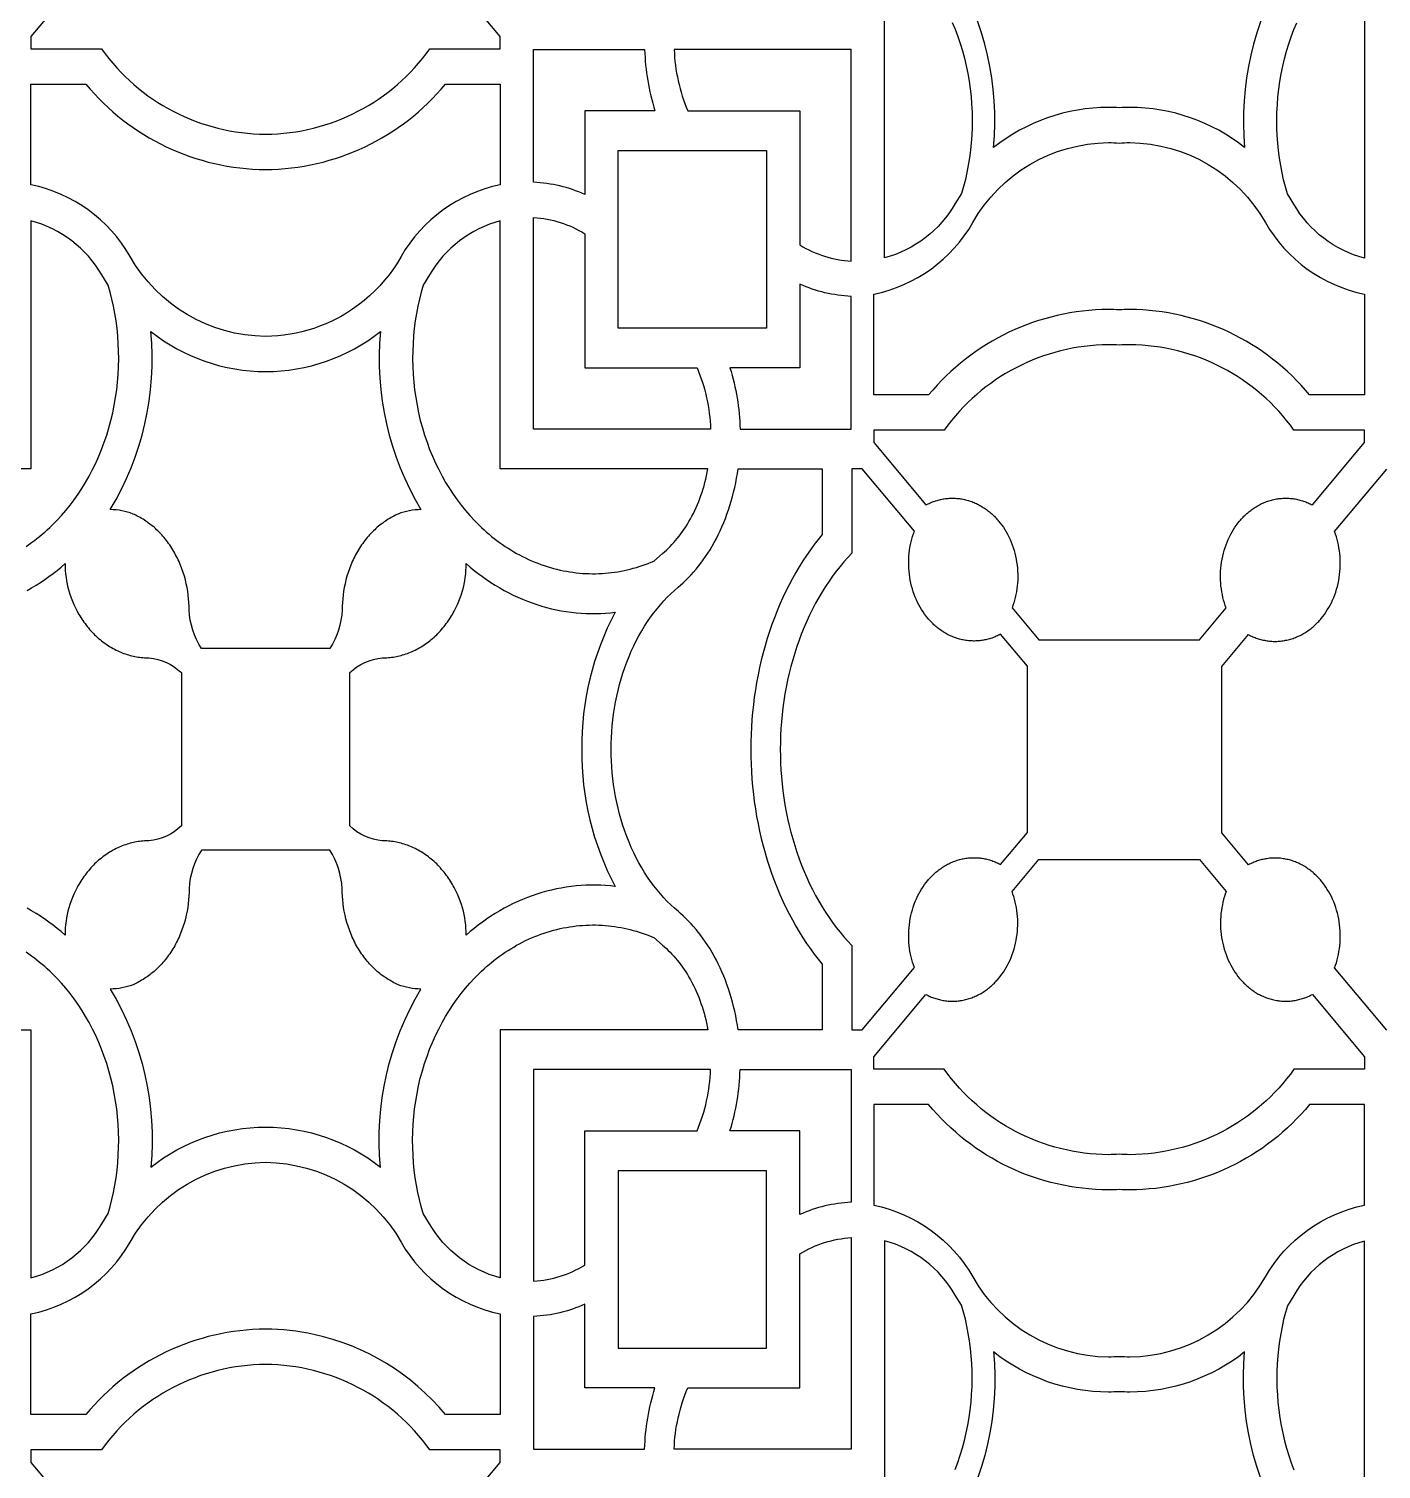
# Model space of a CAD drawing. Extents: x 59271 to 61367, y 41180 to 44085.
# Drawn here: x 60423.5 to 60662.3, y 43257.5 to 43511.9 of the extents above; entities that cross this region are included whole.
import ezdxf

# ---------------------------------------------------------------- set-up
doc = ezdxf.new("R2010")
doc.units = 0
doc.layers.get('0').update_dxf_attribs({"linetype": 'CONTINUOUS'})

msp = doc.modelspace()

# ---------------------------------------------------------------- linework, layer by layer
for points in [[(60433.08, 43521.57), (60423.87, 43510.56), (60423.87, 43508.36), (60436.33, 43508.36, 0.240747), (60465.31, 43493.27, 0.240748), (60494.3, 43508.36), (60506.76, 43508.36), (60506.76, 43510.56), (60497.55, 43521.57)], [(60645.38, 43522.38, 0.159593), (60638.21, 43490.94, 0.16816), (60617.94, 43498.02, 0.014447), (60616.05, 43497.96, 0.014447), (60614.15, 43498.02, 0.16816), (60593.89, 43490.94, 0.159593), (60586.72, 43522.38, 0.091636)], [(60586.59, 43513.03), (60587.09, 43511.81), (60587.55, 43510.56), (60587.98, 43509.29), (60588.38, 43508), (60588.73, 43506.69), (60589.04, 43505.36), (60589.32, 43504.02), (60589.55, 43502.66), (60589.74, 43501.3), (60589.89, 43499.94), (60590, 43498.57), (60590.07, 43497.2), (60590.09, 43495.83), (60590.08, 43494.47), (60590.02, 43493.12), (60589.93, 43491.77), (60589.79, 43490.44), (60589.62, 43489.12), (60589.41, 43487.82), (60589.17, 43486.54), (60588.89, 43485.28), (60588.58, 43484.05), (60588.23, 43482.84), (60587.1, 43481.02, -0.200602), (60574.61, 43471.44), (60574.61, 43515.26)], [(60659.39, 43515.2), (60659.39, 43471.38, -0.200602), (60646.89, 43480.95), (60645.76, 43482.77), (60645.41, 43483.98), (60645.1, 43485.22), (60644.82, 43486.48), (60644.58, 43487.76), (60644.37, 43489.06), (60644.2, 43490.38), (60644.06, 43491.71), (60643.97, 43493.05), (60643.91, 43494.41), (60643.9, 43495.77), (60643.92, 43497.14), (60643.99, 43498.5), (60644.1, 43499.87), (60644.25, 43501.24), (60644.44, 43502.6), (60644.67, 43503.95), (60644.95, 43505.29), (60645.26, 43506.62), (60645.62, 43507.93), (60646.01, 43509.23), (60646.44, 43510.5), (60646.9, 43511.75), (60647.41, 43512.97)], [(60423.01, 43420.5), (60423.5, 43420.83), (60423.98, 43421.17), (60424.46, 43421.53), (60424.93, 43421.89), (60425.4, 43422.26), (60425.86, 43422.64), (60426.31, 43423.03), (60426.75, 43423.42), (60427.19, 43423.82), (60427.61, 43424.23), (60428.45, 43425.07), (60429.25, 43425.94), (60430.02, 43426.83), (60430.76, 43427.75), (60431.49, 43428.71), (60432.19, 43429.7), (60432.87, 43430.73), (60433.52, 43431.8), (60434.15, 43432.9), (60434.75, 43434.04), (60435.32, 43435.21), (60435.85, 43436.4), (60436.35, 43437.62), (60436.82, 43438.87), (60437.25, 43440.14), (60437.64, 43441.44), (60438, 43442.75), (60438.31, 43444.08), (60438.58, 43445.42), (60438.82, 43446.77), (60439.01, 43448.13), (60439.16, 43449.5), (60439.27, 43450.87), (60439.33, 43452.24), (60439.36, 43453.6), (60439.34, 43454.96), (60439.29, 43456.32), (60439.19, 43457.66), (60439.06, 43458.99), (60438.89, 43460.31), (60438.68, 43461.61), (60438.43, 43462.89), (60438.16, 43464.15), (60437.84, 43465.39), (60437.5, 43466.6), (60436.37, 43468.42, 0.200602), (60423.87, 43477.99), (60423.87, 43434.17), (60387.21, 43434.17)], [(60423.19, 43412.72), (60423.98, 43413.17), (60424.76, 43413.63), (60425.53, 43414.12), (60426.29, 43414.63), (60427.03, 43415.15), (60427.77, 43415.7), (60428.49, 43416.26), (60429.19, 43416.84), (60429.89, 43417.44, 0.065359), (60430.54, 43412.64), (60430.73, 43412.03), (60430.95, 43411.43), (60431.18, 43410.83), (60431.44, 43410.23), (60431.72, 43409.64), (60432.01, 43409.06), (60432.17, 43408.78), (60432.33, 43408.49), (60432.5, 43408.21), (60432.67, 43407.93), (60432.85, 43407.66), (60433.03, 43407.39), (60433.22, 43407.12), (60433.41, 43406.86), (60433.61, 43406.6), (60433.81, 43406.34), (60434.02, 43406.09), (60434.23, 43405.84), (60434.44, 43405.6), (60434.66, 43405.36), (60434.88, 43405.13), (60435.11, 43404.9), (60435.34, 43404.68), (60435.58, 43404.46), (60435.81, 43404.25), (60436.06, 43404.04), (60436.3, 43403.84), (60436.55, 43403.65), (60436.8, 43403.46), (60437.06, 43403.27), (60437.31, 43403.1), (60437.57, 43402.93), (60437.84, 43402.76), (60438.1, 43402.61), (60438.37, 43402.46), (60438.64, 43402.31), (60438.91, 43402.17), (60439.18, 43402.04), (60439.45, 43401.92), (60439.73, 43401.8), (60440, 43401.69), (60440.28, 43401.59), (60440.56, 43401.49), (60440.83, 43401.4), (60441.11, 43401.31), (60441.39, 43401.23), (60441.67, 43401.16), (60441.95, 43401.1), (60442.23, 43401.04), (60442.51, 43400.99), (60442.79, 43400.95), (60443.06, 43400.91), (60443.34, 43400.87), (60443.62, 43400.85), (60443.89, 43400.83), (60444.16, 43400.81), (60444.44, 43400.81), (60444.71, 43400.81, -0.165069), (60450.44, 43398.19), (60450.44, 43371.11, -0.165069), (60444.71, 43368.49), (60444.44, 43368.49), (60444.16, 43368.48), (60443.89, 43368.47), (60443.62, 43368.45), (60443.34, 43368.42), (60443.06, 43368.39), (60442.79, 43368.35), (60442.51, 43368.3), (60442.23, 43368.25), (60441.95, 43368.2), (60441.67, 43368.13), (60441.39, 43368.06), (60441.11, 43367.98), (60440.83, 43367.9), (60440.56, 43367.81), (60440.28, 43367.71), (60440, 43367.6), (60439.73, 43367.49), (60439.45, 43367.38), (60439.18, 43367.25), (60438.91, 43367.12), (60438.64, 43366.98), (60438.37, 43366.84), (60438.1, 43366.69), (60437.84, 43366.53), (60437.57, 43366.37), (60437.31, 43366.2), (60437.06, 43366.02), (60436.8, 43365.84), (60436.55, 43365.65), (60436.3, 43365.45), (60436.06, 43365.25), (60435.81, 43365.05), (60435.58, 43364.84), (60435.34, 43364.62), (60435.11, 43364.4), (60434.88, 43364.17), (60434.66, 43363.93), (60434.44, 43363.7), (60434.23, 43363.45), (60434.02, 43363.21), (60433.81, 43362.95), (60433.61, 43362.7), (60433.41, 43362.44), (60433.22, 43362.17), (60433.03, 43361.91), (60432.85, 43361.64), (60432.67, 43361.36), (60432.5, 43361.08), (60432.33, 43360.8), (60432.17, 43360.52), (60432.01, 43360.23), (60431.72, 43359.65), (60431.44, 43359.06), (60431.18, 43358.47), (60430.95, 43357.87), (60430.73, 43357.26), (60430.54, 43356.66, 0.065359), (60429.89, 43351.86), (60429.19, 43352.45), (60428.49, 43353.03), (60427.77, 43353.6), (60427.03, 43354.14), (60426.29, 43354.67), (60425.53, 43355.17), (60424.76, 43355.66), (60423.98, 43356.13), (60423.19, 43356.57)], [(60387.21, 43335.12), (60423.87, 43335.12), (60423.87, 43291.3, 0.200602), (60436.37, 43300.88), (60437.5, 43302.69), (60437.84, 43303.91), (60438.16, 43305.14), (60438.43, 43306.4), (60438.68, 43307.68), (60438.89, 43308.98), (60439.06, 43310.3), (60439.19, 43311.63), (60439.29, 43312.98), (60439.34, 43314.33), (60439.36, 43315.69), (60439.33, 43317.06), (60439.27, 43318.43), (60439.16, 43319.8), (60439.01, 43321.16), (60438.82, 43322.52), (60438.58, 43323.88), (60438.31, 43325.22), (60438, 43326.55), (60437.64, 43327.86), (60437.25, 43329.15), (60436.82, 43330.42), (60436.35, 43331.67), (60435.85, 43332.89), (60435.32, 43334.09), (60434.75, 43335.25), (60434.15, 43336.39), (60433.52, 43337.49), (60432.87, 43338.56), (60432.19, 43339.59), (60431.49, 43340.59), (60430.76, 43341.55), (60430.02, 43342.47), (60429.25, 43343.36), (60428.45, 43344.22), (60427.61, 43345.06), (60427.19, 43345.47), (60426.75, 43345.87), (60426.31, 43346.27), (60425.86, 43346.66), (60425.4, 43347.03), (60424.93, 43347.41), (60424.46, 43347.77), (60423.98, 43348.12), (60423.5, 43348.46), (60423.01, 43348.8)], [(60587.09, 43257.48), (60587.55, 43258.73), (60587.98, 43260), (60588.38, 43261.3), (60588.73, 43262.61), (60589.04, 43263.94), (60589.32, 43265.28), (60589.55, 43266.63), (60589.74, 43267.99), (60589.89, 43269.36), (60590, 43270.73), (60590.07, 43272.1), (60590.09, 43273.46), (60590.08, 43274.82), (60590.02, 43276.18), (60589.93, 43277.52), (60589.79, 43278.85), (60589.62, 43280.17), (60589.41, 43281.47), (60589.17, 43282.75), (60588.89, 43284.01), (60588.58, 43285.25), (60588.23, 43286.46), (60587.1, 43288.28, 0.200602), (60574.61, 43297.85), (60574.61, 43254.03)], [(60659.39, 43253.97), (60659.39, 43297.79, 0.200602), (60646.89, 43288.21), (60645.76, 43286.39), (60645.41, 43285.18), (60645.1, 43283.95), (60644.82, 43282.69), (60644.58, 43281.41), (60644.37, 43280.11), (60644.2, 43278.79), (60644.06, 43277.46), (60643.97, 43276.11), (60643.91, 43274.76), (60643.9, 43273.4), (60643.92, 43272.03), (60643.99, 43270.66), (60644.1, 43269.29), (60644.25, 43267.93), (60644.44, 43266.57), (60644.67, 43265.21), (60644.95, 43263.87), (60645.26, 43262.54), (60645.62, 43261.23), (60646.01, 43259.94), (60646.44, 43258.67), (60646.9, 43257.42)], [(60645.38, 43246.78, -0.159593), (60638.21, 43278.22, -0.16816), (60617.94, 43271.14, -0.014447), (60616.05, 43271.2, -0.014447), (60614.15, 43271.14, -0.16816), (60593.89, 43278.22, -0.159593), (60586.72, 43246.78, -0.091636)], [(60497.55, 43247.73), (60506.76, 43258.73), (60506.76, 43260.93), (60494.3, 43260.93, 0.240747), (60465.31, 43276.02, 0.240747), (60436.33, 43260.93), (60423.87, 43260.93), (60423.87, 43258.73), (60433.08, 43247.73)]]:
    msp.add_lwpolyline(points, format="xyb")
for points in [[(60521.69, 43482.65, 0.093744), (60512.64, 43484.79), (60512.64, 43508.22), (60532.25, 43508.22, 0.067508), (60534.05, 43497.42), (60521.69, 43497.42)], [(60559.68, 43473.72, 0.123377), (60568.72, 43470.87), (60568.72, 43508.22), (60537.46, 43508.22, 0.090687), (60539.85, 43497.42), (60559.68, 43497.42)], [(60473.81, 43458.99, -0.077807), (60465.31, 43457.57, -0.26745), (60441.38, 43471.69, 0.215544), (60423.87, 43484.35), (60423.87, 43502.14), (60433.56, 43502.14, 0.222359), (60465.31, 43487.05, 0.22236), (60497.07, 43502.14), (60506.76, 43502.14), (60506.76, 43484.35, 0.215544), (60489.25, 43471.69, -0.185777)], [(60616.05, 43491.71, -0.017043), (60617.94, 43491.8, -0.26745), (60641.88, 43477.68, 0.215544), (60659.39, 43465.02), (60659.39, 43447.23), (60649.7, 43447.23, 0.222359), (60617.94, 43462.32, 0.011427), (60616.05, 43462.27, 0.011427), (60614.15, 43462.32, 0.222359), (60582.4, 43447.23), (60572.71, 43447.23), (60572.71, 43465.02, 0.215544), (60590.21, 43477.68, -0.26745), (60614.15, 43491.8, -0.017043)], [(60541.51, 43452.02, -0.090687), (60543.9, 43441.21), (60512.64, 43441.21), (60512.64, 43478.56, -0.123377), (60521.69, 43475.71), (60521.69, 43452.02)], [(60506.76, 43477.99, 0.200602), (60494.26, 43468.42), (60493.13, 43466.6), (60492.78, 43465.39), (60492.47, 43464.15), (60492.19, 43462.89), (60491.95, 43461.61), (60491.74, 43460.31), (60491.57, 43458.99), (60491.43, 43457.66), (60491.34, 43456.32), (60491.28, 43454.96), (60491.27, 43453.6), (60491.29, 43452.24), (60491.36, 43450.87), (60491.47, 43449.5), (60491.62, 43448.13), (60491.81, 43446.77), (60492.05, 43445.42), (60492.32, 43444.08), (60492.63, 43442.75), (60492.99, 43441.44), (60493.38, 43440.14), (60493.81, 43438.87), (60494.27, 43437.62), (60494.78, 43436.4), (60495.31, 43435.21), (60495.88, 43434.04), (60496.48, 43432.9), (60497.1, 43431.8), (60497.76, 43430.73), (60498.44, 43429.7), (60499.14, 43428.71), (60499.86, 43427.75), (60500.61, 43426.83), (60501.38, 43425.94), (60502.18, 43425.07), (60503.01, 43424.23), (60503.44, 43423.82), (60503.88, 43423.42), (60504.32, 43423.03), (60504.77, 43422.64), (60505.23, 43422.26), (60505.69, 43421.89), (60506.17, 43421.53), (60506.64, 43421.17), (60507.13, 43420.83), (60507.62, 43420.5), (60508.12, 43420.17), (60508.62, 43419.86), (60509.13, 43419.55), (60509.64, 43419.26), (60510.16, 43418.97), (60510.69, 43418.7), (60511.22, 43418.44), (60511.75, 43418.19), (60512.29, 43417.95), (60512.83, 43417.72), (60513.38, 43417.5), (60513.93, 43417.3), (60514.49, 43417.1), (60515.04, 43416.92), (60515.6, 43416.75), (60516.16, 43416.59), (60516.73, 43416.45), (60517.3, 43416.32), (60517.86, 43416.19), (60518.43, 43416.09), (60519.01, 43415.99), (60519.58, 43415.91), (60520.15, 43415.84), (60520.72, 43415.78), (60521.3, 43415.73), (60521.87, 43415.7), (60522.44, 43415.68), (60523.01, 43415.67), (60523.58, 43415.67), (60524.15, 43415.68), (60524.72, 43415.71), (60525.29, 43415.75), (60525.85, 43415.8), (60526.41, 43415.86), (60526.97, 43415.94), (60527.52, 43416.02), (60528.08, 43416.12), (60528.63, 43416.23), (60529.17, 43416.35), (60529.71, 43416.48), (60530.25, 43416.62), (60530.79, 43416.77), (60531.31, 43416.93), (60531.84, 43417.1), (60532.36, 43417.29), (60532.87, 43417.48), (60533.38, 43417.68), (60533.89, 43417.89), (60535.41, 43419.24), (60535.74, 43419.53), (60536.08, 43419.83), (60536.41, 43420.14), (60536.74, 43420.47), (60537.06, 43420.8), (60537.39, 43421.15), (60537.71, 43421.52), (60538.02, 43421.89), (60538.33, 43422.28), (60538.64, 43422.68), (60538.94, 43423.1), (60539.23, 43423.52), (60539.52, 43423.96), (60539.8, 43424.41), (60540.08, 43424.87), (60540.35, 43425.35), (60540.61, 43425.83), (60540.86, 43426.32), (60541.11, 43426.83), (60541.34, 43427.35), (60541.57, 43427.87), (60541.79, 43428.41), (60542, 43428.95), (60542.2, 43429.5), (60542.39, 43430.07), (60542.57, 43430.63), (60542.74, 43431.21), (60542.9, 43431.79), (60543.05, 43432.38), (60543.18, 43432.97), (60543.31, 43433.57), (60543.42, 43434.17), (60506.76, 43434.17)], [(60568.72, 43464.64, -0.093744), (60559.68, 43466.79), (60559.68, 43452.02), (60547.32, 43452.02, -0.067508), (60549.11, 43441.21), (60568.72, 43441.21)], [(60485.58, 43458.43, 0.159593), (60492.75, 43426.99, 0.091636), (60488.73, 43426.21), (60488.48, 43426.1), (60488.23, 43425.98), (60487.97, 43425.85), (60487.72, 43425.72), (60487.47, 43425.58), (60487.22, 43425.44), (60486.97, 43425.29), (60486.72, 43425.13), (60486.47, 43424.97), (60486.23, 43424.8), (60485.99, 43424.62), (60485.74, 43424.44), (60485.5, 43424.26), (60485.27, 43424.06), (60485.03, 43423.86), (60484.8, 43423.66), (60484.57, 43423.44), (60484.34, 43423.23), (60484.12, 43423), (60483.9, 43422.77), (60483.68, 43422.54), (60483.47, 43422.3), (60483.25, 43422.05), (60483.05, 43421.8), (60482.84, 43421.54), (60482.65, 43421.28), (60482.45, 43421.02), (60482.26, 43420.74), (60482.07, 43420.47), (60481.89, 43420.19), (60481.71, 43419.9), (60481.54, 43419.61), (60481.37, 43419.32), (60481.21, 43419.02), (60481.05, 43418.72), (60480.9, 43418.42), (60480.75, 43418.11), (60480.61, 43417.8), (60480.47, 43417.49), (60480.34, 43417.17), (60480.1, 43416.53), (60479.87, 43415.88), (60479.67, 43415.23), (60479.49, 43414.57), (60479.33, 43413.9), (60479.19, 43413.24), (60479.08, 43412.57), (60478.99, 43411.9), (60478.92, 43411.24), (60478.87, 43410.58), (60478.84, 43409.92), (60478.83, 43409.27, -0.12671), (60476.64, 43402.43), (60453.98, 43402.43, -0.12671), (60451.79, 43409.27), (60451.79, 43409.92), (60451.76, 43410.58), (60451.71, 43411.24), (60451.64, 43411.9), (60451.55, 43412.57), (60451.43, 43413.24), (60451.3, 43413.9), (60451.14, 43414.57), (60450.96, 43415.23), (60450.76, 43415.88), (60450.53, 43416.53), (60450.29, 43417.17), (60450.15, 43417.49), (60450.02, 43417.8), (60449.88, 43418.11), (60449.73, 43418.42), (60449.57, 43418.72), (60449.42, 43419.02), (60449.25, 43419.32), (60449.09, 43419.61), (60448.91, 43419.9), (60448.74, 43420.19), (60448.55, 43420.47), (60448.37, 43420.74), (60448.18, 43421.02), (60447.98, 43421.28), (60447.78, 43421.54), (60447.58, 43421.8), (60447.37, 43422.05), (60447.16, 43422.3), (60446.95, 43422.54), (60446.73, 43422.77), (60446.51, 43423), (60446.29, 43423.23), (60446.06, 43423.44), (60445.83, 43423.66), (60445.6, 43423.86), (60445.36, 43424.06), (60445.12, 43424.26), (60444.88, 43424.44), (60444.64, 43424.62), (60444.4, 43424.8), (60444.15, 43424.97), (60443.91, 43425.13), (60443.66, 43425.29), (60443.41, 43425.44), (60443.16, 43425.58), (60442.91, 43425.72), (60442.65, 43425.85), (60442.4, 43425.98), (60442.15, 43426.1), (60441.89, 43426.21, 0.091636), (60437.88, 43426.99, 0.159593), (60445.05, 43458.43, 0.16816), (60465.31, 43451.35, 0.168161)], [(60614.15, 43456.1, 0.240747), (60585.17, 43441.01), (60572.71, 43441.01), (60572.71, 43438.81), (60581.92, 43427.8), (60582.11, 43427.9), (60582.3, 43427.99), (60582.49, 43428.09), (60582.68, 43428.17), (60582.88, 43428.26), (60583.08, 43428.33), (60583.28, 43428.41), (60583.49, 43428.48), (60583.69, 43428.55), (60583.9, 43428.61), (60584.11, 43428.67), (60584.32, 43428.72), (60584.53, 43428.77), (60584.74, 43428.82), (60584.96, 43428.86), (60585.17, 43428.89), (60585.39, 43428.92), (60585.61, 43428.95), (60585.83, 43428.97), (60586.05, 43428.98), (60586.27, 43428.99), (60586.49, 43429), (60586.71, 43429), (60586.94, 43429), (60587.16, 43428.99), (60587.38, 43428.97), (60587.6, 43428.95), (60587.83, 43428.92), (60588.05, 43428.89), (60588.27, 43428.86), (60588.49, 43428.82), (60588.71, 43428.77), (60588.93, 43428.72), (60589.15, 43428.66), (60589.37, 43428.6), (60589.59, 43428.54), (60589.8, 43428.47), (60590.02, 43428.39), (60590.23, 43428.31), (60590.44, 43428.22), (60590.65, 43428.13), (60590.85, 43428.04), (60591.06, 43427.94), (60591.26, 43427.83), (60591.46, 43427.72), (60591.66, 43427.61), (60591.86, 43427.49), (60592.05, 43427.37), (60592.25, 43427.25), (60592.43, 43427.12), (60592.62, 43426.99), (60592.8, 43426.85), (60592.98, 43426.71), (60593.16, 43426.57), (60593.34, 43426.42), (60593.51, 43426.27), (60593.68, 43426.12), (60593.84, 43425.96), (60594.01, 43425.8), (60594.16, 43425.64), (60594.32, 43425.47), (60594.47, 43425.31), (60594.62, 43425.14), (60594.77, 43424.97), (60595.05, 43424.61), (60595.33, 43424.24), (60595.6, 43423.86), (60595.86, 43423.46), (60596.11, 43423.05), (60596.34, 43422.62), (60596.57, 43422.18), (60596.78, 43421.72), (60596.98, 43421.26), (60597.17, 43420.78), (60597.34, 43420.29), (60597.49, 43419.79), (60597.63, 43419.29), (60597.76, 43418.77), (60597.86, 43418.25), (60597.95, 43417.73), (60598.03, 43417.2), (60598.08, 43416.67), (60598.12, 43416.14), (60598.14, 43415.61), (60598.14, 43415.08), (60598.13, 43414.55), (60598.1, 43414.02), (60598.05, 43413.5), (60597.99, 43412.99), (60597.91, 43412.48), (60597.82, 43411.97), (60597.71, 43411.48), (60597.59, 43411), (60597.45, 43410.52), (60597.3, 43410.06), (60597.14, 43409.61), (60601.87, 43403.96), (60605.66, 43403.96), (60616.05, 43403.96), (60626.44, 43403.96), (60630.23, 43403.96), (60634.96, 43409.61), (60634.79, 43410.06), (60634.65, 43410.52), (60634.51, 43411), (60634.39, 43411.48), (60634.28, 43411.97), (60634.19, 43412.48), (60634.11, 43412.99), (60634.04, 43413.5), (60634, 43414.02), (60633.97, 43414.55), (60633.95, 43415.08), (60633.96, 43415.61), (60633.98, 43416.14), (60634.02, 43416.67), (60634.07, 43417.2), (60634.14, 43417.73), (60634.23, 43418.25), (60634.34, 43418.77), (60634.46, 43419.29), (60634.6, 43419.79), (60634.76, 43420.29), (60634.93, 43420.78), (60635.12, 43421.26), (60635.31, 43421.72), (60635.53, 43422.18), (60635.75, 43422.62), (60635.99, 43423.05), (60636.24, 43423.46), (60636.5, 43423.86), (60636.77, 43424.24), (60637.04, 43424.61), (60637.33, 43424.97), (60637.47, 43425.14), (60637.62, 43425.31), (60637.78, 43425.47), (60637.93, 43425.64), (60638.09, 43425.8), (60638.25, 43425.96), (60638.42, 43426.12), (60638.59, 43426.27), (60638.76, 43426.42), (60638.93, 43426.57), (60639.11, 43426.71), (60639.29, 43426.85), (60639.48, 43426.99), (60639.66, 43427.12), (60639.85, 43427.25), (60640.04, 43427.37), (60640.24, 43427.49), (60640.43, 43427.61), (60640.63, 43427.72), (60640.83, 43427.83), (60641.04, 43427.94), (60641.24, 43428.04), (60641.45, 43428.13), (60641.66, 43428.22), (60641.87, 43428.31), (60642.08, 43428.39), (60642.3, 43428.47), (60642.51, 43428.54), (60642.73, 43428.6), (60642.95, 43428.66), (60643.16, 43428.72), (60643.38, 43428.77), (60643.6, 43428.82), (60643.83, 43428.86), (60644.05, 43428.89), (60644.27, 43428.92), (60644.49, 43428.95), (60644.71, 43428.97), (60644.94, 43428.99), (60645.16, 43429), (60645.38, 43429), (60645.6, 43429), (60645.83, 43428.99), (60646.05, 43428.98), (60646.27, 43428.97), (60646.49, 43428.95), (60646.71, 43428.92), (60646.92, 43428.89), (60647.14, 43428.86), (60647.35, 43428.82), (60647.57, 43428.77), (60647.78, 43428.72), (60647.99, 43428.67), (60648.2, 43428.61), (60648.41, 43428.55), (60648.61, 43428.48), (60648.82, 43428.41), (60649.02, 43428.33), (60649.22, 43428.26), (60649.41, 43428.17), (60649.61, 43428.09), (60649.8, 43427.99), (60649.99, 43427.9), (60650.18, 43427.8), (60659.39, 43438.81), (60659.39, 43441.01), (60646.93, 43441.01, 0.240747), (60617.94, 43456.1, 0.013206), (60616.05, 43456.04, 0.013206)], [(60527.05, 43360.43), (60526.2, 43360.52), (60525.34, 43360.59), (60524.49, 43360.64), (60523.62, 43360.66), (60522.76, 43360.66), (60521.89, 43360.64), (60521.02, 43360.59), (60520.15, 43360.52), (60519.27, 43360.43), (60518.4, 43360.31), (60517.53, 43360.16), (60516.67, 43359.99), (60515.8, 43359.8), (60514.94, 43359.58), (60514.08, 43359.34), (60513.23, 43359.08), (60512.38, 43358.79), (60511.54, 43358.48), (60510.7, 43358.14), (60509.87, 43357.78), (60509.05, 43357.4), (60508.24, 43357), (60507.44, 43356.57), (60506.65, 43356.13), (60505.87, 43355.66), (60505.1, 43355.17), (60504.34, 43354.67), (60503.6, 43354.14), (60502.86, 43353.6), (60502.14, 43353.03), (60501.43, 43352.45), (60500.74, 43351.86, 0.065359), (60500.09, 43356.66), (60499.9, 43357.26), (60499.68, 43357.87), (60499.45, 43358.47), (60499.19, 43359.06), (60498.91, 43359.65), (60498.61, 43360.23), (60498.46, 43360.52), (60498.29, 43360.8), (60498.13, 43361.08), (60497.95, 43361.36), (60497.78, 43361.64), (60497.6, 43361.91), (60497.41, 43362.17), (60497.22, 43362.44), (60497.02, 43362.7), (60496.82, 43362.95), (60496.61, 43363.21), (60496.4, 43363.45), (60496.19, 43363.7), (60495.97, 43363.93), (60495.75, 43364.17), (60495.52, 43364.4), (60495.29, 43364.62), (60495.05, 43364.84), (60494.81, 43365.05), (60494.57, 43365.25), (60494.33, 43365.45), (60494.08, 43365.65), (60493.83, 43365.84), (60493.57, 43366.02), (60493.32, 43366.2), (60493.06, 43366.37), (60492.79, 43366.53), (60492.53, 43366.69), (60492.26, 43366.84), (60491.99, 43366.98), (60491.72, 43367.12), (60491.45, 43367.25), (60491.18, 43367.38), (60490.9, 43367.49), (60490.63, 43367.6), (60490.35, 43367.71), (60490.07, 43367.81), (60489.79, 43367.9), (60489.51, 43367.98), (60489.24, 43368.06), (60488.96, 43368.13), (60488.68, 43368.2), (60488.4, 43368.25), (60488.12, 43368.3), (60487.84, 43368.35), (60487.56, 43368.39), (60487.29, 43368.42), (60487.01, 43368.45), (60486.74, 43368.47), (60486.46, 43368.48), (60486.19, 43368.49), (60485.92, 43368.49, -0.165069), (60480.19, 43371.11), (60480.19, 43398.19, -0.165069), (60485.92, 43400.81), (60486.19, 43400.81), (60486.46, 43400.81), (60486.74, 43400.83), (60487.01, 43400.85), (60487.29, 43400.87), (60487.56, 43400.91), (60487.84, 43400.95), (60488.12, 43400.99), (60488.4, 43401.04), (60488.68, 43401.1), (60488.96, 43401.16), (60489.24, 43401.23), (60489.51, 43401.31), (60489.79, 43401.4), (60490.07, 43401.49), (60490.35, 43401.59), (60490.63, 43401.69), (60490.9, 43401.8), (60491.18, 43401.92), (60491.45, 43402.04), (60491.72, 43402.17), (60491.99, 43402.31), (60492.26, 43402.46), (60492.53, 43402.61), (60492.79, 43402.76), (60493.06, 43402.93), (60493.32, 43403.1), (60493.57, 43403.27), (60493.83, 43403.46), (60494.08, 43403.65), (60494.33, 43403.84), (60494.57, 43404.04), (60494.81, 43404.25), (60495.05, 43404.46), (60495.29, 43404.68), (60495.52, 43404.9), (60495.75, 43405.13), (60495.97, 43405.36), (60496.19, 43405.6), (60496.4, 43405.84), (60496.61, 43406.09), (60496.82, 43406.34), (60497.02, 43406.6), (60497.22, 43406.86), (60497.41, 43407.12), (60497.6, 43407.39), (60497.78, 43407.66), (60497.95, 43407.93), (60498.13, 43408.21), (60498.29, 43408.49), (60498.46, 43408.78), (60498.61, 43409.06), (60498.91, 43409.64), (60499.19, 43410.23), (60499.45, 43410.83), (60499.68, 43411.43), (60499.9, 43412.03), (60500.09, 43412.64, 0.065359), (60500.74, 43417.44), (60501.43, 43416.84), (60502.14, 43416.26), (60502.86, 43415.7), (60503.6, 43415.15), (60504.34, 43414.63), (60505.1, 43414.12), (60505.87, 43413.63), (60506.65, 43413.17), (60507.44, 43412.72), (60508.24, 43412.3), (60509.05, 43411.89), (60509.87, 43411.51), (60510.7, 43411.15), (60511.54, 43410.82), (60512.38, 43410.51), (60513.23, 43410.22), (60514.08, 43409.95), (60514.94, 43409.71), (60515.8, 43409.49), (60516.67, 43409.3), (60517.53, 43409.13), (60518.4, 43408.99), (60519.27, 43408.87), (60520.15, 43408.77), (60521.02, 43408.7), (60521.89, 43408.65), (60522.76, 43408.63), (60523.62, 43408.63), (60524.49, 43408.66), (60525.34, 43408.7), (60526.2, 43408.78), (60527.05, 43408.87, 0.124595), (60521.13, 43384.65, 0.124595)], [(60453.98, 43366.87, 0.12671), (60451.79, 43360.02), (60451.79, 43359.37), (60451.76, 43358.72), (60451.71, 43358.06), (60451.64, 43357.39), (60451.55, 43356.73), (60451.43, 43356.06), (60451.3, 43355.39), (60451.14, 43354.73), (60450.96, 43354.07), (60450.76, 43353.41), (60450.53, 43352.76), (60450.29, 43352.12), (60450.15, 43351.81), (60450.02, 43351.49), (60449.88, 43351.18), (60449.73, 43350.88), (60449.57, 43350.57), (60449.42, 43350.27), (60449.25, 43349.97), (60449.09, 43349.68), (60448.91, 43349.39), (60448.74, 43349.11), (60448.55, 43348.83), (60448.37, 43348.55), (60448.18, 43348.28), (60447.98, 43348.01), (60447.78, 43347.75), (60447.58, 43347.49), (60447.37, 43347.24), (60447.16, 43347), (60446.95, 43346.76), (60446.73, 43346.52), (60446.51, 43346.29), (60446.29, 43346.07), (60446.06, 43345.85), (60445.83, 43345.64), (60445.6, 43345.43), (60445.36, 43345.23), (60445.12, 43345.04), (60444.88, 43344.85), (60444.64, 43344.67), (60444.4, 43344.49), (60444.15, 43344.33), (60443.91, 43344.16), (60443.66, 43344.01), (60443.41, 43343.86), (60443.16, 43343.71), (60442.91, 43343.57), (60442.65, 43343.44), (60442.4, 43343.32), (60442.15, 43343.2), (60441.89, 43343.08, -0.091636), (60437.88, 43342.31, -0.159593), (60445.05, 43310.87, -0.16816), (60465.31, 43317.94, -0.168159), (60485.58, 43310.87, -0.159593), (60492.75, 43342.31, -0.091636), (60488.73, 43343.08), (60488.48, 43343.2), (60488.23, 43343.32), (60487.97, 43343.44), (60487.72, 43343.57), (60487.47, 43343.71), (60487.22, 43343.86), (60486.97, 43344.01), (60486.72, 43344.16), (60486.47, 43344.33), (60486.23, 43344.49), (60485.99, 43344.67), (60485.74, 43344.85), (60485.5, 43345.04), (60485.27, 43345.23), (60485.03, 43345.43), (60484.8, 43345.64), (60484.57, 43345.85), (60484.34, 43346.07), (60484.12, 43346.29), (60483.9, 43346.52), (60483.68, 43346.76), (60483.47, 43347), (60483.25, 43347.24), (60483.05, 43347.49), (60482.84, 43347.75), (60482.65, 43348.01), (60482.45, 43348.28), (60482.26, 43348.55), (60482.07, 43348.83), (60481.89, 43349.11), (60481.71, 43349.39), (60481.54, 43349.68), (60481.37, 43349.97), (60481.21, 43350.27), (60481.05, 43350.57), (60480.9, 43350.88), (60480.75, 43351.18), (60480.61, 43351.49), (60480.47, 43351.81), (60480.34, 43352.12), (60480.1, 43352.76), (60479.87, 43353.41), (60479.67, 43354.07), (60479.49, 43354.73), (60479.33, 43355.39), (60479.19, 43356.06), (60479.08, 43356.73), (60478.99, 43357.39), (60478.92, 43358.06), (60478.87, 43358.72), (60478.84, 43359.37), (60478.83, 43360.02, 0.12671), (60476.64, 43366.87)], [(60614.15, 43313.06, -0.240747), (60585.17, 43328.16), (60572.71, 43328.16), (60572.71, 43330.36), (60581.92, 43341.36), (60582.11, 43341.27), (60582.3, 43341.17), (60582.49, 43341.08), (60582.68, 43340.99), (60582.88, 43340.91), (60583.08, 43340.83), (60583.28, 43340.76), (60583.49, 43340.68), (60583.69, 43340.62), (60583.9, 43340.56), (60584.11, 43340.5), (60584.32, 43340.44), (60584.53, 43340.39), (60584.74, 43340.35), (60584.96, 43340.31), (60585.17, 43340.27), (60585.39, 43340.24), (60585.61, 43340.22), (60585.83, 43340.2), (60586.05, 43340.18), (60586.27, 43340.17), (60586.49, 43340.17), (60586.71, 43340.17), (60586.94, 43340.17), (60587.16, 43340.18), (60587.38, 43340.2), (60587.6, 43340.22), (60587.83, 43340.24), (60588.05, 43340.27), (60588.27, 43340.31), (60588.49, 43340.35), (60588.71, 43340.39), (60588.93, 43340.45), (60589.15, 43340.5), (60589.37, 43340.56), (60589.59, 43340.63), (60589.8, 43340.7), (60590.02, 43340.78), (60590.23, 43340.86), (60590.44, 43340.94), (60590.65, 43341.03), (60590.85, 43341.13), (60591.06, 43341.23), (60591.26, 43341.33), (60591.46, 43341.44), (60591.66, 43341.55), (60591.86, 43341.67), (60592.05, 43341.79), (60592.25, 43341.92), (60592.43, 43342.05), (60592.62, 43342.18), (60592.8, 43342.32), (60592.98, 43342.46), (60593.16, 43342.6), (60593.34, 43342.75), (60593.51, 43342.9), (60593.68, 43343.05), (60593.84, 43343.21), (60594.01, 43343.37), (60594.16, 43343.53), (60594.32, 43343.69), (60594.47, 43343.86), (60594.62, 43344.03), (60594.77, 43344.2), (60595.05, 43344.55), (60595.33, 43344.92), (60595.6, 43345.31), (60595.86, 43345.7), (60596.11, 43346.12), (60596.34, 43346.55), (60596.57, 43346.99), (60596.78, 43347.44), (60596.98, 43347.91), (60597.17, 43348.39), (60597.34, 43348.88), (60597.49, 43349.37), (60597.63, 43349.88), (60597.76, 43350.39), (60597.86, 43350.91), (60597.95, 43351.44), (60598.03, 43351.96), (60598.08, 43352.49), (60598.12, 43353.03), (60598.14, 43353.56), (60598.14, 43354.09), (60598.13, 43354.62), (60598.1, 43355.14), (60598.05, 43355.67), (60597.99, 43356.18), (60597.91, 43356.69), (60597.82, 43357.19), (60597.71, 43357.68), (60597.59, 43358.17), (60597.45, 43358.64), (60597.3, 43359.1), (60597.14, 43359.56), (60601.87, 43365.21), (60605.66, 43365.21), (60616.05, 43365.21), (60626.44, 43365.21), (60630.23, 43365.21), (60634.96, 43359.56), (60634.79, 43359.1), (60634.65, 43358.64), (60634.51, 43358.17), (60634.39, 43357.68), (60634.28, 43357.19), (60634.19, 43356.69), (60634.11, 43356.18), (60634.04, 43355.67), (60634, 43355.14), (60633.97, 43354.62), (60633.95, 43354.09), (60633.96, 43353.56), (60633.98, 43353.03), (60634.02, 43352.49), (60634.07, 43351.96), (60634.14, 43351.44), (60634.23, 43350.91), (60634.34, 43350.39), (60634.46, 43349.88), (60634.6, 43349.37), (60634.76, 43348.88), (60634.93, 43348.39), (60635.12, 43347.91), (60635.31, 43347.44), (60635.53, 43346.99), (60635.75, 43346.55), (60635.99, 43346.12), (60636.24, 43345.7), (60636.5, 43345.31), (60636.77, 43344.92), (60637.04, 43344.55), (60637.33, 43344.2), (60637.47, 43344.03), (60637.62, 43343.86), (60637.78, 43343.69), (60637.93, 43343.53), (60638.09, 43343.37), (60638.25, 43343.21), (60638.42, 43343.05), (60638.59, 43342.9), (60638.76, 43342.75), (60638.93, 43342.6), (60639.11, 43342.46), (60639.29, 43342.32), (60639.48, 43342.18), (60639.66, 43342.05), (60639.85, 43341.92), (60640.04, 43341.79), (60640.24, 43341.67), (60640.43, 43341.55), (60640.63, 43341.44), (60640.83, 43341.33), (60641.04, 43341.23), (60641.24, 43341.13), (60641.45, 43341.03), (60641.66, 43340.94), (60641.87, 43340.86), (60642.08, 43340.78), (60642.3, 43340.7), (60642.51, 43340.63), (60642.73, 43340.56), (60642.95, 43340.5), (60643.16, 43340.45), (60643.38, 43340.39), (60643.6, 43340.35), (60643.83, 43340.31), (60644.05, 43340.27), (60644.27, 43340.24), (60644.49, 43340.22), (60644.71, 43340.2), (60644.94, 43340.18), (60645.16, 43340.17), (60645.38, 43340.17), (60645.6, 43340.17), (60645.83, 43340.17), (60646.05, 43340.18), (60646.27, 43340.2), (60646.49, 43340.22), (60646.71, 43340.24), (60646.92, 43340.27), (60647.14, 43340.31), (60647.35, 43340.35), (60647.57, 43340.39), (60647.78, 43340.44), (60647.99, 43340.5), (60648.2, 43340.56), (60648.41, 43340.62), (60648.61, 43340.68), (60648.82, 43340.76), (60649.02, 43340.83), (60649.22, 43340.91), (60649.41, 43340.99), (60649.61, 43341.08), (60649.8, 43341.17), (60649.99, 43341.27), (60650.18, 43341.36), (60659.39, 43330.36), (60659.39, 43328.16), (60646.93, 43328.16, -0.240747), (60617.94, 43313.06, -0.013206), (60616.05, 43313.13, -0.013206)], [(60506.76, 43291.3, -0.200602), (60494.26, 43300.88), (60493.13, 43302.69), (60492.78, 43303.91), (60492.47, 43305.14), (60492.19, 43306.4), (60491.95, 43307.68), (60491.74, 43308.98), (60491.57, 43310.3), (60491.43, 43311.63), (60491.34, 43312.98), (60491.28, 43314.33), (60491.27, 43315.69), (60491.29, 43317.06), (60491.36, 43318.43), (60491.47, 43319.8), (60491.62, 43321.16), (60491.81, 43322.52), (60492.05, 43323.88), (60492.32, 43325.22), (60492.63, 43326.55), (60492.99, 43327.86), (60493.38, 43329.15), (60493.81, 43330.42), (60494.27, 43331.67), (60494.78, 43332.89), (60495.31, 43334.09), (60495.88, 43335.25), (60496.48, 43336.39), (60497.1, 43337.49), (60497.76, 43338.56), (60498.44, 43339.59), (60499.14, 43340.59), (60499.86, 43341.55), (60500.61, 43342.47), (60501.38, 43343.36), (60502.18, 43344.22), (60503.01, 43345.06), (60503.44, 43345.47), (60503.88, 43345.87), (60504.32, 43346.27), (60504.77, 43346.66), (60505.23, 43347.03), (60505.69, 43347.41), (60506.17, 43347.77), (60506.64, 43348.12), (60507.13, 43348.46), (60507.62, 43348.8), (60508.12, 43349.12), (60508.62, 43349.44), (60509.13, 43349.74), (60509.64, 43350.04), (60510.16, 43350.32), (60510.69, 43350.59), (60511.22, 43350.86), (60511.75, 43351.11), (60512.29, 43351.35), (60512.83, 43351.58), (60513.38, 43351.79), (60513.93, 43352), (60514.49, 43352.19), (60515.04, 43352.37), (60515.6, 43352.54), (60516.16, 43352.7), (60516.73, 43352.85), (60517.3, 43352.98), (60517.86, 43353.1), (60518.43, 43353.21), (60519.01, 43353.3), (60519.58, 43353.39), (60520.15, 43353.46), (60520.72, 43353.52), (60521.3, 43353.56), (60521.87, 43353.6), (60522.44, 43353.62), (60523.01, 43353.63), (60523.58, 43353.63), (60524.15, 43353.61), (60524.72, 43353.58), (60525.29, 43353.54), (60525.85, 43353.49), (60526.41, 43353.43), (60526.97, 43353.36), (60527.52, 43353.27), (60528.08, 43353.17), (60528.63, 43353.06), (60529.17, 43352.95), (60529.71, 43352.82), (60530.25, 43352.67), (60530.79, 43352.52), (60531.31, 43352.36), (60531.84, 43352.19), (60532.36, 43352.01), (60532.87, 43351.82), (60533.38, 43351.62), (60533.89, 43351.41), (60535.41, 43350.05), (60535.74, 43349.76), (60536.08, 43349.46), (60536.41, 43349.15), (60536.74, 43348.83), (60537.06, 43348.49), (60537.39, 43348.14), (60537.71, 43347.78), (60538.02, 43347.4), (60538.33, 43347.01), (60538.64, 43346.61), (60538.94, 43346.2), (60539.23, 43345.77), (60539.52, 43345.33), (60539.8, 43344.88), (60540.08, 43344.42), (60540.35, 43343.95), (60540.61, 43343.47), (60540.86, 43342.97), (60541.11, 43342.46), (60541.34, 43341.95), (60541.57, 43341.42), (60541.79, 43340.89), (60542, 43340.34), (60542.2, 43339.79), (60542.39, 43339.23), (60542.57, 43338.66), (60542.74, 43338.08), (60542.9, 43337.5), (60543.05, 43336.91), (60543.18, 43336.32), (60543.31, 43335.72), (60543.42, 43335.12), (60506.76, 43335.12)], [(60541.51, 43317.28, 0.090687), (60543.9, 43328.08), (60512.64, 43328.08), (60512.64, 43290.73, 0.123377), (60521.69, 43293.58), (60521.69, 43317.28)], [(60568.72, 43304.65, 0.093744), (60559.68, 43302.51), (60559.68, 43317.28), (60547.32, 43317.28, 0.067508), (60549.11, 43328.08), (60568.72, 43328.08)], [(60616.05, 43277.45, 0.017043), (60617.94, 43277.37, 0.26745), (60641.88, 43291.48, -0.215544), (60659.39, 43304.15), (60659.39, 43321.93), (60649.7, 43321.93, -0.222359), (60617.94, 43306.84, -0.011427), (60616.05, 43306.9, -0.011427), (60614.15, 43306.84, -0.222359), (60582.4, 43321.93), (60572.71, 43321.93), (60572.71, 43304.15, -0.215544), (60590.21, 43291.48, 0.26745), (60614.15, 43277.37, 0.017043)], [(60473.81, 43281.32, 0.051628), (60465.31, 43282.25, 0.222359), (60433.56, 43267.16), (60423.87, 43267.16), (60423.87, 43284.94, 0.215544), (60441.38, 43297.61, -0.26745), (60465.31, 43311.72, -0.26745), (60489.25, 43297.61, 0.215544), (60506.76, 43284.94), (60506.76, 43267.16), (60497.07, 43267.16, 0.168792)], [(60559.68, 43295.57, -0.123377), (60568.72, 43298.42), (60568.72, 43261.07), (60537.46, 43261.07, -0.090687), (60539.85, 43271.88), (60559.68, 43271.88)], [(60521.69, 43286.65, -0.093744), (60512.64, 43284.5), (60512.64, 43261.07), (60532.25, 43261.07, -0.067508), (60534.05, 43271.88), (60521.69, 43271.88)]]:
    msp.add_lwpolyline(points, format="xyb", close=True)
for points in [[(60527.57, 43490.38), (60553.79, 43490.38), (60553.79, 43459.05), (60527.57, 43459.05)], [(60526.34, 43384.65), (60526.35, 43385.67), (60526.38, 43386.71), (60526.44, 43387.75), (60526.53, 43388.79), (60526.63, 43389.84), (60526.77, 43390.88), (60526.93, 43391.93), (60527.11, 43392.97), (60527.32, 43394.01), (60527.56, 43395.05), (60527.82, 43396.07), (60528.1, 43397.09), (60528.41, 43398.09), (60528.75, 43399.08), (60529.11, 43400.06), (60529.49, 43401.03), (60529.89, 43401.97), (60530.32, 43402.9), (60530.77, 43403.81), (60531.24, 43404.69), (60531.73, 43405.55), (60532.24, 43406.39), (60532.77, 43407.2), (60533.31, 43407.99), (60533.87, 43408.75), (60534.44, 43409.48), (60535.03, 43410.19), (60535.63, 43410.86), (60536.25, 43411.5), (60536.87, 43412.12), (60537.5, 43412.7), (60538.14, 43413.26), (60538.61, 43413.66), (60539.08, 43414.08), (60539.54, 43414.51), (60539.99, 43414.97), (60540.44, 43415.45), (60540.89, 43415.94), (60541.33, 43416.45), (60541.76, 43416.98), (60542.19, 43417.53), (60542.6, 43418.1), (60543.01, 43418.68), (60543.41, 43419.29), (60543.8, 43419.9), (60544.18, 43420.54), (60544.55, 43421.19), (60544.91, 43421.86), (60545.26, 43422.55), (60545.59, 43423.24), (60545.91, 43423.96), (60546.22, 43424.68), (60546.51, 43425.42), (60546.79, 43426.17), (60547.06, 43426.94), (60547.31, 43427.71), (60547.55, 43428.49), (60547.77, 43429.28), (60547.97, 43430.08), (60548.16, 43430.89), (60548.33, 43431.7), (60548.48, 43432.52), (60548.62, 43433.35), (60548.74, 43434.17), (60563.63, 43434.17), (60563.63, 43422.6), (60562.91, 43421.72), (60562.21, 43420.81), (60561.53, 43419.88), (60560.86, 43418.91), (60560.2, 43417.92), (60559.56, 43416.9), (60558.94, 43415.86), (60558.34, 43414.79), (60557.76, 43413.7), (60557.2, 43412.58), (60556.66, 43411.44), (60556.14, 43410.28), (60555.65, 43409.1), (60555.17, 43407.9), (60554.72, 43406.68), (60554.3, 43405.45), (60553.9, 43404.2), (60553.52, 43402.94), (60553.17, 43401.67), (60552.85, 43400.38), (60552.55, 43399.09), (60552.28, 43397.79), (60552.03, 43396.48), (60551.81, 43395.17), (60551.62, 43393.85), (60551.45, 43392.53), (60551.31, 43391.21), (60551.2, 43389.89), (60551.11, 43388.57), (60551.05, 43387.26), (60551.01, 43385.95), (60551, 43384.65), (60551.01, 43383.34), (60551.05, 43382.03), (60551.11, 43380.72), (60551.2, 43379.4), (60551.31, 43378.08), (60551.45, 43376.76), (60551.62, 43375.44), (60551.81, 43374.13), (60552.03, 43372.81), (60552.28, 43371.51), (60552.55, 43370.2), (60552.85, 43368.91), (60553.17, 43367.63), (60553.52, 43366.35), (60553.9, 43365.09), (60554.3, 43363.84), (60554.72, 43362.61), (60555.17, 43361.39), (60555.65, 43360.19), (60556.14, 43359.01), (60556.66, 43357.85), (60557.2, 43356.72), (60557.76, 43355.6), (60558.34, 43354.51), (60558.94, 43353.44), (60559.56, 43352.39), (60560.2, 43351.37), (60560.86, 43350.38), (60561.53, 43349.42), (60562.21, 43348.48), (60562.91, 43347.58), (60563.63, 43346.7), (60563.63, 43335.12), (60548.74, 43335.12), (60548.62, 43335.95), (60548.48, 43336.77), (60548.33, 43337.59), (60548.16, 43338.4), (60547.97, 43339.21), (60547.77, 43340.01), (60547.55, 43340.8), (60547.31, 43341.59), (60547.06, 43342.36), (60546.79, 43343.12), (60546.51, 43343.87), (60546.22, 43344.61), (60545.91, 43345.34), (60545.59, 43346.05), (60545.26, 43346.75), (60544.91, 43347.43), (60544.55, 43348.1), (60544.18, 43348.75), (60543.8, 43349.39), (60543.41, 43350.01), (60543.01, 43350.61), (60542.6, 43351.2), (60542.19, 43351.76), (60541.76, 43352.31), (60541.33, 43352.84), (60540.89, 43353.36), (60540.44, 43353.85), (60539.99, 43354.32), (60539.54, 43354.78), (60539.08, 43355.22), (60538.61, 43355.64), (60538.14, 43356.04), (60537.5, 43356.59), (60536.87, 43357.18), (60536.25, 43357.79), (60535.63, 43358.43), (60535.03, 43359.11), (60534.44, 43359.81), (60533.87, 43360.54), (60533.31, 43361.3), (60532.77, 43362.09), (60532.24, 43362.9), (60531.73, 43363.74), (60531.24, 43364.6), (60530.77, 43365.49), (60530.32, 43366.4), (60529.89, 43367.32), (60529.49, 43368.27), (60529.11, 43369.23), (60528.75, 43370.21), (60528.41, 43371.2), (60528.1, 43372.21), (60527.82, 43373.22), (60527.56, 43374.25), (60527.32, 43375.28), (60527.11, 43376.32), (60526.93, 43377.36), (60526.77, 43378.41), (60526.63, 43379.46), (60526.53, 43380.5), (60526.44, 43381.55), (60526.38, 43382.59), (60526.35, 43383.62)], [(60599.84, 43384.65), (60599.84, 43399.33), (60595.11, 43404.98), (60594.92, 43404.88), (60594.73, 43404.79), (60594.54, 43404.7), (60594.34, 43404.61), (60594.14, 43404.53), (60593.95, 43404.45), (60593.74, 43404.37), (60593.54, 43404.3), (60593.34, 43404.23), (60593.13, 43404.17), (60592.92, 43404.11), (60592.71, 43404.06), (60592.5, 43404.01), (60592.28, 43403.96), (60592.07, 43403.92), (60591.85, 43403.89), (60591.63, 43403.86), (60591.42, 43403.83), (60591.2, 43403.81), (60590.98, 43403.8), (60590.75, 43403.79), (60590.53, 43403.78), (60590.31, 43403.78), (60590.09, 43403.79), (60589.87, 43403.8), (60589.64, 43403.81), (60589.42, 43403.83), (60589.2, 43403.86), (60588.98, 43403.89), (60588.75, 43403.92), (60588.53, 43403.96), (60588.31, 43404.01), (60588.09, 43404.06), (60587.87, 43404.12), (60587.66, 43404.18), (60587.44, 43404.24), (60587.22, 43404.32), (60587.01, 43404.39), (60586.8, 43404.47), (60586.59, 43404.56), (60586.38, 43404.65), (60586.17, 43404.74), (60585.97, 43404.84), (60585.76, 43404.95), (60585.56, 43405.06), (60585.36, 43405.17), (60585.17, 43405.29), (60584.97, 43405.41), (60584.78, 43405.53), (60584.59, 43405.66), (60584.41, 43405.79), (60584.22, 43405.93), (60584.04, 43406.07), (60583.86, 43406.21), (60583.69, 43406.36), (60583.52, 43406.51), (60583.35, 43406.66), (60583.18, 43406.82), (60583.02, 43406.98), (60582.86, 43407.14), (60582.71, 43407.31), (60582.55, 43407.47), (60582.4, 43407.64), (60582.26, 43407.81), (60581.97, 43408.17), (60581.69, 43408.54), (60581.43, 43408.92), (60581.17, 43409.32), (60580.92, 43409.73), (60580.68, 43410.16), (60580.46, 43410.6), (60580.24, 43411.06), (60580.04, 43411.53), (60579.86, 43412), (60579.69, 43412.49), (60579.53, 43412.99), (60579.39, 43413.49), (60579.27, 43414.01), (60579.16, 43414.53), (60579.07, 43415.05), (60579, 43415.58), (60578.95, 43416.11), (60578.91, 43416.64), (60578.89, 43417.17), (60578.88, 43417.7), (60578.9, 43418.23), (60578.93, 43418.76), (60578.97, 43419.28), (60579.04, 43419.8), (60579.11, 43420.3), (60579.21, 43420.81), (60579.32, 43421.3), (60579.44, 43421.78), (60579.57, 43422.26), (60579.72, 43422.72), (60579.88, 43423.17), (60570.68, 43434.17), (60568.83, 43434.17), (60568.83, 43419.29), (60568.13, 43418.54), (60567.44, 43417.75), (60566.76, 43416.94), (60566.1, 43416.1), (60565.45, 43415.23), (60564.81, 43414.33), (60564.19, 43413.4), (60563.59, 43412.45), (60563.01, 43411.46), (60562.45, 43410.46), (60561.91, 43409.43), (60561.39, 43408.37), (60560.89, 43407.3), (60560.41, 43406.2), (60559.96, 43405.09), (60559.53, 43403.95), (60559.13, 43402.81), (60558.75, 43401.64), (60558.4, 43400.46), (60558.07, 43399.27), (60557.77, 43398.08), (60557.49, 43396.87), (60557.25, 43395.65), (60557.03, 43394.43), (60556.83, 43393.21), (60556.66, 43391.98), (60556.52, 43390.75), (60556.41, 43389.52), (60556.32, 43388.3), (60556.25, 43387.07), (60556.22, 43385.86), (60556.2, 43384.65), (60556.22, 43383.44), (60556.25, 43382.22), (60556.32, 43381), (60556.41, 43379.77), (60556.52, 43378.55), (60556.66, 43377.32), (60556.83, 43376.09), (60557.03, 43374.86), (60557.25, 43373.64), (60557.49, 43372.43), (60557.77, 43371.22), (60558.07, 43370.02), (60558.4, 43368.83), (60558.75, 43367.65), (60559.13, 43366.49), (60559.53, 43365.34), (60559.96, 43364.21), (60560.41, 43363.09), (60560.89, 43362), (60561.39, 43360.92), (60561.91, 43359.87), (60562.45, 43358.84), (60563.01, 43357.83), (60563.59, 43356.85), (60564.19, 43355.89), (60564.81, 43354.97), (60565.45, 43354.07), (60566.1, 43353.19), (60566.76, 43352.35), (60567.44, 43351.54), (60568.13, 43350.76), (60568.83, 43350.01), (60568.83, 43335.12), (60570.68, 43335.12), (60579.88, 43346.12), (60579.72, 43346.58), (60579.57, 43347.04), (60579.44, 43347.51), (60579.32, 43348), (60579.21, 43348.49), (60579.11, 43348.99), (60579.04, 43349.5), (60578.97, 43350.01), (60578.93, 43350.54), (60578.9, 43351.06), (60578.88, 43351.59), (60578.89, 43352.12), (60578.91, 43352.65), (60578.95, 43353.18), (60579, 43353.72), (60579.07, 43354.24), (60579.16, 43354.77), (60579.27, 43355.29), (60579.39, 43355.8), (60579.53, 43356.31), (60579.69, 43356.8), (60579.86, 43357.29), (60580.04, 43357.77), (60580.24, 43358.24), (60580.46, 43358.69), (60580.68, 43359.13), (60580.92, 43359.56), (60581.17, 43359.98), (60581.43, 43360.37), (60581.69, 43360.76), (60581.97, 43361.13), (60582.26, 43361.48), (60582.4, 43361.65), (60582.55, 43361.82), (60582.71, 43361.99), (60582.86, 43362.15), (60583.02, 43362.31), (60583.18, 43362.47), (60583.35, 43362.63), (60583.52, 43362.78), (60583.69, 43362.93), (60583.86, 43363.08), (60584.04, 43363.22), (60584.22, 43363.36), (60584.41, 43363.5), (60584.59, 43363.63), (60584.78, 43363.76), (60584.97, 43363.89), (60585.17, 43364.01), (60585.36, 43364.13), (60585.56, 43364.24), (60585.76, 43364.35), (60585.97, 43364.45), (60586.17, 43364.55), (60586.38, 43364.65), (60586.59, 43364.74), (60586.8, 43364.82), (60587.01, 43364.9), (60587.22, 43364.98), (60587.44, 43365.05), (60587.66, 43365.12), (60587.87, 43365.18), (60588.09, 43365.23), (60588.31, 43365.29), (60588.53, 43365.33), (60588.75, 43365.37), (60588.98, 43365.41), (60589.2, 43365.44), (60589.42, 43365.46), (60589.64, 43365.48), (60589.87, 43365.5), (60590.09, 43365.51), (60590.31, 43365.51), (60590.53, 43365.51), (60590.75, 43365.51), (60590.98, 43365.5), (60591.2, 43365.48), (60591.42, 43365.46), (60591.63, 43365.44), (60591.85, 43365.41), (60592.07, 43365.37), (60592.28, 43365.33), (60592.5, 43365.29), (60592.71, 43365.24), (60592.92, 43365.18), (60593.13, 43365.12), (60593.34, 43365.06), (60593.54, 43365), (60593.74, 43364.92), (60593.95, 43364.85), (60594.14, 43364.77), (60594.34, 43364.69), (60594.54, 43364.6), (60594.73, 43364.51), (60594.92, 43364.41), (60595.11, 43364.32), (60599.84, 43369.97)], [(60527.57, 43278.91), (60553.79, 43278.91), (60553.79, 43310.24), (60527.57, 43310.24)]]:
    msp.add_lwpolyline(points, close=True)
msp.add_lwpolyline([(60663.32, 43335.06), (60654.11, 43346.06), (60654.27, 43346.51), (60654.42, 43346.97), (60654.55, 43347.45), (60654.68, 43347.93), (60654.78, 43348.42), (60654.88, 43348.93), (60654.96, 43349.43), (60655.02, 43349.95), (60655.07, 43350.47), (60655.1, 43351), (60655.11, 43351.53), (60655.11, 43352.06), (60655.09, 43352.59), (60655.05, 43353.12), (60654.99, 43353.65), (60654.92, 43354.18), (60654.83, 43354.7), (60654.72, 43355.22), (60654.6, 43355.74), (60654.46, 43356.24), (60654.3, 43356.74), (60654.13, 43357.23), (60653.95, 43357.71), (60653.75, 43358.17), (60653.54, 43358.63), (60653.31, 43359.07), (60653.07, 43359.5), (60652.82, 43359.91), (60652.57, 43360.31), (60652.3, 43360.69), (60652.02, 43361.06), (60651.74, 43361.42), (60651.59, 43361.59), (60651.44, 43361.76), (60651.29, 43361.92), (60651.13, 43362.09), (60650.97, 43362.25), (60650.81, 43362.41), (60650.64, 43362.57), (60650.48, 43362.72), (60650.3, 43362.87), (60650.13, 43363.02), (60649.95, 43363.16), (60649.77, 43363.3), (60649.59, 43363.44), (60649.4, 43363.57), (60649.21, 43363.7), (60649.02, 43363.82), (60648.83, 43363.94), (60648.63, 43364.06), (60648.43, 43364.17), (60648.23, 43364.28), (60648.03, 43364.39), (60647.82, 43364.49), (60647.61, 43364.58), (60647.4, 43364.67), (60647.19, 43364.76), (60646.98, 43364.84), (60646.77, 43364.92), (60646.55, 43364.99), (60646.34, 43365.05), (60646.12, 43365.11), (60645.9, 43365.17), (60645.68, 43365.22), (60645.46, 43365.27), (60645.24, 43365.31), (60645.02, 43365.34), (60644.79, 43365.37), (60644.57, 43365.4), (60644.35, 43365.42), (60644.13, 43365.44), (60643.9, 43365.44), (60643.68, 43365.45), (60643.46, 43365.45), (60643.24, 43365.44), (60643.02, 43365.43), (60642.8, 43365.42), (60642.58, 43365.4), (60642.36, 43365.37), (60642.14, 43365.34), (60641.92, 43365.31), (60641.71, 43365.27), (60641.5, 43365.22), (60641.28, 43365.17), (60641.07, 43365.12), (60640.86, 43365.06), (60640.66, 43365), (60640.45, 43364.93), (60640.25, 43364.86), (60640.05, 43364.78), (60639.85, 43364.71), (60639.65, 43364.62), (60639.46, 43364.53), (60639.26, 43364.44), (60639.07, 43364.35), (60638.89, 43364.25), (60634.16, 43369.9), (60634.16, 43384.58), (60634.16, 43399.26), (60638.89, 43404.91), (60639.07, 43404.82), (60639.26, 43404.72), (60639.46, 43404.63), (60639.65, 43404.54), (60639.85, 43404.46), (60640.05, 43404.38), (60640.25, 43404.31), (60640.45, 43404.23), (60640.66, 43404.17), (60640.86, 43404.11), (60641.07, 43404.05), (60641.28, 43403.99), (60641.5, 43403.94), (60641.71, 43403.9), (60641.92, 43403.86), (60642.14, 43403.82), (60642.36, 43403.79), (60642.58, 43403.77), (60642.8, 43403.75), (60643.02, 43403.73), (60643.24, 43403.72), (60643.46, 43403.72), (60643.68, 43403.72), (60643.9, 43403.72), (60644.13, 43403.73), (60644.35, 43403.75), (60644.57, 43403.77), (60644.79, 43403.79), (60645.02, 43403.82), (60645.24, 43403.86), (60645.46, 43403.9), (60645.68, 43403.94), (60645.9, 43404), (60646.12, 43404.05), (60646.34, 43404.11), (60646.55, 43404.18), (60646.77, 43404.25), (60646.98, 43404.33), (60647.19, 43404.41), (60647.4, 43404.49), (60647.61, 43404.58), (60647.82, 43404.68), (60648.03, 43404.78), (60648.23, 43404.88), (60648.43, 43404.99), (60648.63, 43405.1), (60648.83, 43405.22), (60649.02, 43405.34), (60649.21, 43405.47), (60649.4, 43405.6), (60649.59, 43405.73), (60649.77, 43405.87), (60649.95, 43406.01), (60650.13, 43406.15), (60650.3, 43406.3), (60650.48, 43406.45), (60650.64, 43406.6), (60650.81, 43406.76), (60650.97, 43406.92), (60651.13, 43407.08), (60651.29, 43407.24), (60651.44, 43407.41), (60651.59, 43407.58), (60651.74, 43407.75), (60652.02, 43408.1), (60652.3, 43408.47), (60652.57, 43408.86), (60652.82, 43409.26), (60653.07, 43409.67), (60653.31, 43410.1), (60653.54, 43410.54), (60653.75, 43410.99), (60653.95, 43411.46), (60654.13, 43411.94), (60654.3, 43412.43), (60654.46, 43412.92), (60654.6, 43413.43), (60654.72, 43413.94), (60654.83, 43414.46), (60654.92, 43414.99), (60654.99, 43415.51), (60655.05, 43416.05), (60655.09, 43416.58), (60655.11, 43417.11), (60655.11, 43417.64), (60655.1, 43418.17), (60655.07, 43418.69), (60655.02, 43419.22), (60654.96, 43419.73), (60654.88, 43420.24), (60654.78, 43420.74), (60654.68, 43421.23), (60654.55, 43421.72), (60654.42, 43422.19), (60654.27, 43422.65), (60654.11, 43423.11), (60663.32, 43434.11)])

doc.saveas('drawing.dxf')
